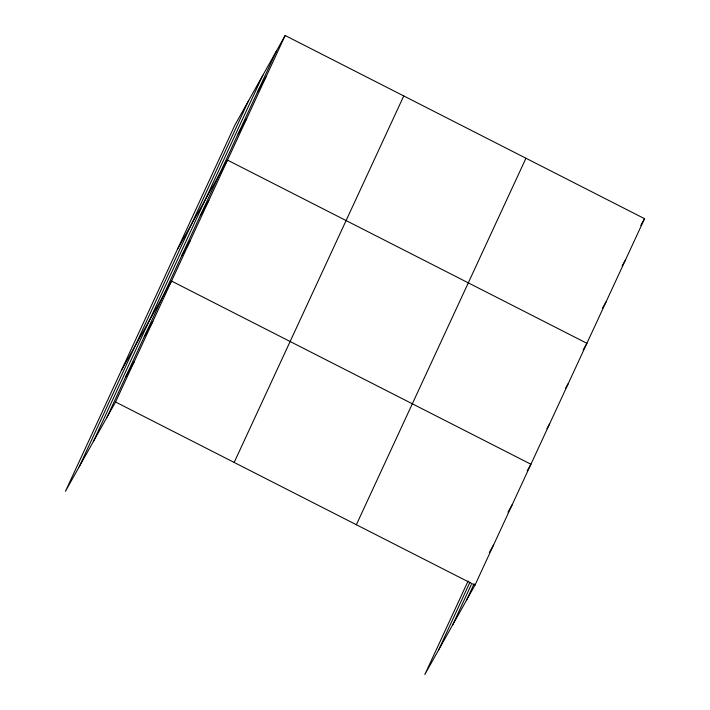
<?xml version="1.0" encoding="UTF-8"?>
<svg xmlns="http://www.w3.org/2000/svg" width="710" height="710" viewBox="0 0 710 710"><rect width="100%" height="100%" fill="white"/><g stroke="black" fill="none" stroke-linecap="round" stroke-linejoin="round"><path stroke-width="1.06" d="M79.147 466.878L248.748 100.385M93.267 441.709L262.877 75.216M106.979 417.285L276.58 50.792M285.163 35.5L235.037 124.818L65.435 491.311L115.561 401.993L285.163 35.5L644.565 218.689L474.963 585.182L424.837 674.5L468.067 581.091M234.158 462.45L403.759 95.957M356.358 524.734L525.959 158.241M438.549 650.067L469.949 582.227M452.669 624.906L471.325 584.587M466.381 600.474L474.12 583.762M257.357 92.327L265.939 77.035M238.143 133.862L246.716 118.57M177.376 249.423L227.493 160.105L586.895 343.303L583.141 349.986M200.264 215.707L208.838 200.424M181.6 256.026L190.182 240.734M121.41 370.363L171.527 281.053L530.929 464.242L527.175 470.934M144.29 336.655L152.872 321.364M125.635 376.966L134.217 361.683M640.81 225.381L644.565 218.689M622.12 265.957L625.341 260.224M602.364 308.451L606.118 301.768M565.559 388.388L568.24 383.613M546.904 428.707L549.584 423.932M507.978 512.203L512.274 504.561M489.323 552.513L493.619 544.872M115.561 401.993L474.963 585.182"/></g></svg>
